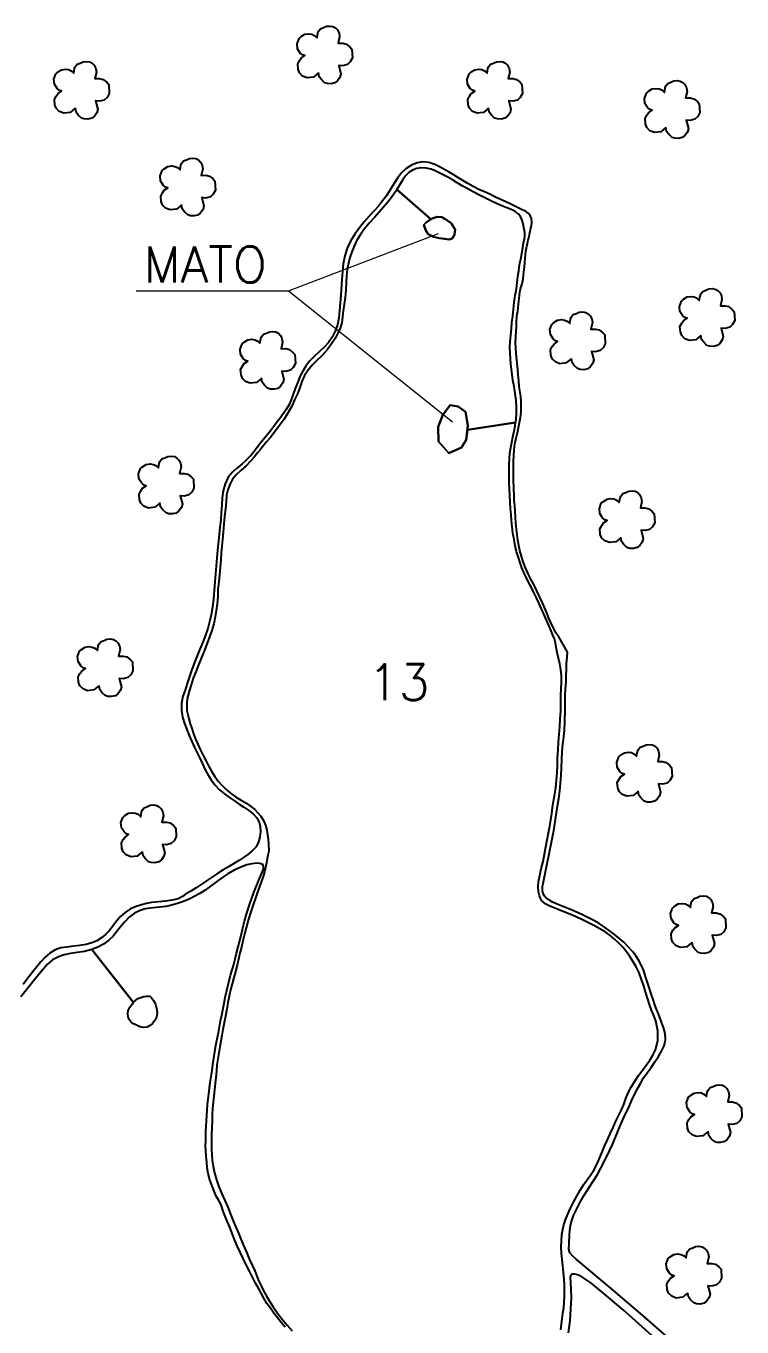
# Model space of a CAD drawing. Extents: x 728902 to 732052, y 7818439 to 7822894.
# Drawn here: x 729446 to 729834, y 7820340 to 7821047 of the extents above; entities that cross this region are included whole.
import ezdxf

# ---------------------------------------------------------------- set-up
doc = ezdxf.new("R2010")
doc.units = 0
doc.header["$MEASUREMENT"] = 0
doc.linetypes.add('CONTINUO', pattern=[0])
doc.layers.add('0114000205', color=1, linetype='Continuous', lineweight=25)
doc.layers.add('TEXTO_DIVERSOS', color=7, linetype='Continuous', lineweight=5)
for name, color, linetype in [('0114000205009', 5, 'Continuous'), ('0114000205013', 5, 'Continuous'), ('0114000205015', 5, 'Continuous'), ('MATO', 3, 'Continuous'), ('TEXTO_NUN_TAL', 7, 'Continuous')]:
    doc.layers.add(name, color=color, linetype=linetype)
doc.styles.add('Simplex', font='simplex.shx')

msp = doc.modelspace()

# ---------------------------------------------------------------- linework, layer by layer
at = {"layer": '0114000205'}
msp.add_lwpolyline([(729793.63, 7820334.6), (729780.66, 7820346.01), (729763.48, 7820360.73), (729744.43, 7820376.69), (729742.53, 7820378.29), (729740.93, 7820380.08), (729740.44, 7820382.05), (729740.63, 7820384.96), (729740.82, 7820390.09), (729741.22, 7820393.83), (729741.64, 7820396.55), (729743.02, 7820400.3), (729746.66, 7820407.56), (729748.83, 7820411.42), (729751.29, 7820415.3), (729753.66, 7820419.08), (729755.92, 7820422.66), (729757.9, 7820426.04), (729759.5, 7820429.12), (729762.55, 7820435.52), (729764.3, 7820439.35), (729767.44, 7820446.94), (729768.79, 7820450.39), (729770.38, 7820453.66), (729773.35, 7820459.97), (729774.73, 7820462.96), (729777.58, 7820469.01), (729779.28, 7820472.06), (729781.07, 7820475.07), (729783.05, 7820477.91), (729785.07, 7820480.74), (729787.11, 7820483.8), (729789.08, 7820486.82), (729790.83, 7820489.7), (729792.22, 7820492.59), (729792.93, 7820495.81), (729792.78, 7820499.28), (729791.92, 7820502.44), (729790.8, 7820505.32), (729789.65, 7820508.4), (729787.42, 7820514.23), (729786.38, 7820517.18), (729785.29, 7820520.3), (729784.21, 7820523.61), (729783.17, 7820526.89), (729782.17, 7820530.19), (729781.1, 7820533.31), (729779.86, 7820536.26), (729778.41, 7820538.96), (729776.86, 7820541.36), (729775.01, 7820543.85), (729772.74, 7820546.4), (729770.25, 7820548.8), (729765, 7820553.13), (729762.5, 7820555.1), (729759.76, 7820557.08), (729756.92, 7820558.92), (729754.03, 7820560.59), (729751.15, 7820562.1), (729748.28, 7820563.57), (729745.48, 7820564.87), (729742.66, 7820566.1), (729736.83, 7820568.34), (729734.03, 7820569.5), (729731.51, 7820570.67), (729729.59, 7820571.81), (729728.2, 7820572.89), (729727.03, 7820574.02), (729726.64, 7820574.85), (729726.73, 7820574.79), (729726.93, 7820574.54), (729727.14, 7820574.31), (729726.57, 7820575.05), (729726.07, 7820576.75), (729726.09, 7820579.13), (729726.64, 7820581.68), (729731.33, 7820605.01), (729732.26, 7820609.54), (729734.32, 7820622.74), (729735.09, 7820626.93), (729735.56, 7820631.01), (729735.98, 7820635.16), (729736.21, 7820639.37), (729736.65, 7820648.1), (729736.81, 7820652.4), (729737.19, 7820656.5), (729737.65, 7820660.39), (729738.05, 7820664.23), (729738.25, 7820668.12), (729738.35, 7820675.62), (729738.37, 7820679.21), (729738.45, 7820682.8), (729738.63, 7820686.47), (729738.9, 7820690.09), (729739.06, 7820693.61), (729739.19, 7820697.01), (729739.19, 7820700.33), (729739.45, 7820703.46), (729739.74, 7820706.38), (729735.06, 7820714.75), (729734.24, 7820715.65), (729733.41, 7820716.94), (729732.56, 7820718.51), (729731.57, 7820720.44), (729730.44, 7820722.85), (729729.43, 7820725.31), (729728.55, 7820727.8), (729727.45, 7820730.32), (729726.08, 7820733.16), (729723.02, 7820739.69), (729721.57, 7820742.74), (729719.93, 7820745.78), (729718.38, 7820748.98), (729716.94, 7820752.22), (729715.65, 7820755.47), (729714.68, 7820758.59), (729713.87, 7820761.57), (729713.24, 7820764.43), (729712.74, 7820767.27), (729712.29, 7820770.16), (729711.94, 7820773.24), (729711.66, 7820776.45), (729711.4, 7820779.73), (729711.19, 7820782.99), (729711.01, 7820786.14), (729710.8, 7820789.06), (729710.67, 7820791.86), (729710.61, 7820794.81), (729710.36, 7820800.8), (729710.3, 7820803.81), (729710.32, 7820806.9), (729710.39, 7820810.05), (729710.55, 7820813.19), (729710.8, 7820816.35), (729711.17, 7820819.52), (729711.78, 7820822.6), (729712.57, 7820825.63), (729713.71, 7820831.14), (729714.15, 7820833.89), (729714.47, 7820836.84), (729714.62, 7820839.89), (729714.55, 7820842.66), (729714.29, 7820845.23), (729713.47, 7820850.72), (729713.26, 7820853.87), (729712.98, 7820857.06), (729712.67, 7820859.95), (729711.87, 7820868.65), (729711.63, 7820871.66), (729711.51, 7820874.63), (729711.64, 7820877.67), (729711.94, 7820883.44), (729712.03, 7820885.99), (729712.23, 7820888.31), (729712.45, 7820890.16), (729712.65, 7820891.37), (729712.98, 7820893.8), (729713.15, 7820895.31), (729713.32, 7820897.04), (729713.4, 7820898.63), (729713.58, 7820900.29), (729713.81, 7820901.96), (729714.22, 7820903.71), (729714.73, 7820905.46), (729715.23, 7820907.32), (729715.6, 7820909.31), (729715.89, 7820911.36), (729716.38, 7820915.81), (729716.59, 7820918.12), (729716.71, 7820920.34), (729716.91, 7820922.37), (729717.15, 7820924.2), (729717.66, 7820926.94), (729717.92, 7820928.19), (729718.43, 7820930.33), (729718.51, 7820930.76), (729718.91, 7820932.46), (729719.66, 7820935.99), (729720.13, 7820937.96), (729720.37, 7820940.08), (729720.15, 7820942.03), (729719.49, 7820943.6), (729718.37, 7820944.91), (729716.87, 7820945.98), (729715.1, 7820946.8), (729713.21, 7820947.62), (729711.05, 7820948.67), (729708.58, 7820949.92), (729705.78, 7820951.28), (729703, 7820952.6), (729700.25, 7820953.87), (729697.44, 7820955.15), (729694.53, 7820956.43), (729691.53, 7820957.83), (729688.53, 7820959.37), (729685.64, 7820961.02), (729682.85, 7820962.66), (729680.1, 7820964.35), (729677.65, 7820965.91), (729675.47, 7820967.21), (729673.76, 7820968.17), (729672.16, 7820969.02), (729670.17, 7820970.07), (729667.58, 7820971.38), (729664.4, 7820972.46), (729661.14, 7820972.78), (729657.96, 7820972.28), (729654.9, 7820971.02), (729652.11, 7820969.22), (729649.59, 7820966.81), (729647.4, 7820963.91), (729645.3, 7820960.8), (729643.33, 7820957.54), (729641.35, 7820954.41), (729639.17, 7820951.52), (729636.98, 7820948.69), (729634.56, 7820945.95), (729631.92, 7820943.2), (729629.31, 7820940.19), (729626.73, 7820936.96), (729624.18, 7820933.5), (729621.91, 7820929.78), (729619.99, 7820925.86), (729618.69, 7820921.68), (729617.93, 7820917.46), (729617.4, 7820913.21), (729617.11, 7820908.9), (729616.65, 7820900.3), (729615.88, 7820892.01), (729615.47, 7820888.07), (729614.68, 7820884.32), (729613.42, 7820880.81), (729611.8, 7820877.6), (729609.82, 7820874.67), (729607.51, 7820872.02), (729604.96, 7820869.69), (729602.21, 7820867.24), (729599.53, 7820864.58), (729597.48, 7820861.79), (729595.93, 7820859.13), (729594.56, 7820856.47), (729593.14, 7820853.12), (729591.83, 7820849.73), (729590.66, 7820846.49), (729589.51, 7820843.46), (729588.25, 7820840.66), (729586.82, 7820838.2), (729585.28, 7820835.94), (729583.4, 7820833.39), (729581.48, 7820830.84), (729579.59, 7820828.29), (729577.74, 7820825.9), (729576.06, 7820823.75), (729574.31, 7820821.71), (729572.67, 7820819.68), (729570.97, 7820817.48), (729569.44, 7820815.4), (729567.81, 7820813.46), (729566.26, 7820811.72), (729564.59, 7820810.26), (729562.89, 7820808.69), (729561.46, 7820807.54), (729559.84, 7820806.2), (729557.66, 7820804.25), (729555.4, 7820801.42), (729553.66, 7820797.94), (729552.63, 7820794.13), (729552.11, 7820790.23), (729551.84, 7820786.31), (729551.65, 7820782.31), (729551.3, 7820778.31), (729550.81, 7820774.32), (729550.4, 7820770.26), (729549.58, 7820761.88), (729549.27, 7820757.6), (729548.87, 7820753.38), (729548.5, 7820749.03), (729548.14, 7820744.61), (729547.45, 7820735.45), (729546.91, 7820730.92), (729546.18, 7820726.75), (729545.29, 7820722.94), (729544.27, 7820719.26), (729542.99, 7820715.58), (729541.57, 7820711.8), (729540.03, 7820708.12), (729538.57, 7820704.44), (729537.02, 7820700.74), (729535.57, 7820696.94), (729534.28, 7820693.12), (729533.12, 7820689.4), (729531.95, 7820685.83), (729530.74, 7820682.43), (729529.97, 7820678.75), (729530, 7820674.9), (729530.57, 7820671.12), (729531.6, 7820667.66), (729532.86, 7820664.32), (729534.19, 7820661.05), (729535.63, 7820657.87), (729537.13, 7820654.69), (729538.51, 7820651.7), (729539.93, 7820648.78), (729541.34, 7820645.81), (729542.73, 7820642.89), (729544.3, 7820639.95), (729546.06, 7820637.09), (729548.17, 7820634.24), (729550.62, 7820631.65), (729553.37, 7820629.4), (729556.18, 7820627.48), (729558.89, 7820625.69), (729561.38, 7820623.87), (729563.84, 7820622.12), (729566.56, 7820620.37), (729569.02, 7820618.53), (729570.99, 7820616.44), (729572.13, 7820614.11), (729572.75, 7820611.64), (729572.97, 7820608.92), (729572.65, 7820606.06), (729571.83, 7820603.29), (729570.5, 7820600.72), (729568.45, 7820598.47), (729566.1, 7820596.46), (729563.79, 7820594.83), (729561.48, 7820593.36), (729558.76, 7820591.75), (729555.83, 7820589.97), (729552.7, 7820588.07), (729549.53, 7820586.11), (729546.39, 7820584.05), (729543.59, 7820582.1), (729540.72, 7820580.18), (729537.92, 7820578.39), (729535.1, 7820576.62), (729532.2, 7820574.91), (729530.65, 7820573.64), (729528.19, 7820572.31), (729525.79, 7820571.78), (729521.45, 7820571.05), (729513.78, 7820570.46), (729510.94, 7820569.91), (729508.28, 7820569.21), (729505.43, 7820568.26), (729502.34, 7820566.91), (729499.45, 7820565.03), (729496.91, 7820562.73), (729494.7, 7820560.19), (729492.69, 7820557.49), (729490.74, 7820555.05), (729488.71, 7820552.97), (729486.47, 7820551.17), (729483.99, 7820549.65), (729481.22, 7820548.48), (729478.19, 7820547.66), (729474.81, 7820547.11), (729471.41, 7820546.67), (729467.98, 7820546.17), (729464.53, 7820545.69), (729461.36, 7820544.62), (729458.48, 7820542.94), (729455.93, 7820540.67), (729453.68, 7820538.16), (729451.5, 7820535.45), (729449.02, 7820532.48), (729446.61, 7820529.24), (729444.03, 7820525.89)], dxfattribs=at)
at = {"layer": '0114000205009'}
msp.add_lwpolyline([(729586.29, 7820339.73), (729584.23, 7820342.18), (729580.24, 7820347.33), (729578.32, 7820349.95), (729576.46, 7820352.62), (729574.74, 7820355.38), (729573.25, 7820358.1), (729571.79, 7820360.8), (729570.22, 7820363.63), (729568.53, 7820366.78), (729566.87, 7820370.13), (729565.22, 7820373.58), (729563.44, 7820377.02), (729560.24, 7820383.9), (729558.82, 7820387.26), (729557.57, 7820390.62), (729556.2, 7820394.02), (729554.76, 7820397.32), (729553.54, 7820400.3), (729552.45, 7820403.27), (729551.48, 7820406.08), (729550.25, 7820408.52), (729548.92, 7820410.85), (729547.7, 7820413.6), (729545.44, 7820419.8), (729544.51, 7820423.15), (729544.05, 7820426.3), (729543.73, 7820429.34), (729543.47, 7820432.51), (729543.31, 7820435.64), (729543.12, 7820438.41), (729543.17, 7820440.8), (729543.2, 7820443.43), (729543.26, 7820446.08), (729543.49, 7820448.89), (729543.68, 7820451.8), (729544.21, 7820460.58), (729544.47, 7820463.5), (729544.79, 7820466.42), (729545.24, 7820469.48), (729545.67, 7820472.67), (729546.13, 7820475.89), (729546.62, 7820479.1), (729547.08, 7820482.45), (729547.51, 7820485.9), (729548.75, 7820492.75), (729549.35, 7820496.25), (729550.04, 7820499.65), (729550.65, 7820502.93), (729551.21, 7820506.15), (729551.86, 7820509.26), (729553.14, 7820515.7), (729553.8, 7820518.74), (729556.7, 7820530.93), (729557.54, 7820533.91), (729558.37, 7820536.73), (729559.95, 7820542.8), (729560.72, 7820546.25), (729561.72, 7820549.7), (729562.57, 7820553.18), (729563.38, 7820556.68), (729564.16, 7820560.21), (729565.15, 7820563.6), (729567.22, 7820569.62), (729569.4, 7820575.86), (729571.99, 7820582.46), (729573.07, 7820585.13), (729574.08, 7820587.2), (729574.48, 7820588.55), (729574.59, 7820589.71), (729574.43, 7820590.57), (729574.21, 7820591), (729572.62, 7820591.57), (729570.73, 7820591.78), (729568.24, 7820591.48), (729565.54, 7820590.78), (729562.24, 7820589.59), (729558.7, 7820587.89), (729555.25, 7820585.97), (729551.96, 7820583.77), (729545.78, 7820579.19), (729542.81, 7820577.05), (729539.93, 7820575.23), (729537.23, 7820573.81), (729534.53, 7820572.48), (729532.03, 7820571.38), (729530, 7820570.56), (729527.87, 7820569.88), (729525.39, 7820569.13), (729523.2, 7820568.63), (729521.51, 7820568.28), (729519.88, 7820568.09), (729518.16, 7820567.95), (729516.44, 7820567.76), (729514.59, 7820567.53), (729510.36, 7820566.91), (729507.52, 7820566.12), (729504.57, 7820564.64), (729501.66, 7820562.46), (729499.03, 7820559.79), (729496.91, 7820557.22), (729494.98, 7820554.56), (729492.82, 7820552.08), (729490.53, 7820549.87), (729487.7, 7820547.8), (729484.51, 7820546.06), (729481.24, 7820544.8), (729503.96, 7820516.15), (729503.99, 7820516.19), (729505.11, 7820517.23), (729506.37, 7820518.18), (729507.84, 7820518.78), (729509.54, 7820519.29), (729511.2, 7820519.54), (729512.43, 7820519.56), (729512.79, 7820519.49), (729513.95, 7820518.39), (729514.83, 7820517.09), (729515.87, 7820515.23), (729516.51, 7820512.91), (729516.83, 7820510.53), (729516.36, 7820508.1), (729515.54, 7820506.24), (729514.3, 7820504.6), (729512.97, 7820503.49), (729511.41, 7820502.71), (729509.38, 7820502.56), (729508.08, 7820502.75), (729506.64, 7820503.17), (729505.17, 7820503.89), (729503.97, 7820504.46), (729502.73, 7820505.37), (729501.66, 7820506.76), (729501.01, 7820508.36), (729500.79, 7820510.16), (729501.03, 7820511.59), (729501.35, 7820512.4), (729501.94, 7820513.63), (729502.96, 7820514.91), (729503.96, 7820516.15), (729481.24, 7820544.8), (729477.34, 7820543.82), (729473.41, 7820543.25), (729469.72, 7820542.77), (729466.3, 7820542.04), (729463.17, 7820540.94), (729460.02, 7820539.23), (729457.06, 7820536.7), (729454.25, 7820533.47), (729451.38, 7820529.94), (729445.69, 7820522.73), (729442.82, 7820519.24)], dxfattribs=at)
at = {"layer": '0114000205013'}
msp.add_lwpolyline([(729736.01, 7820338.3), (729736.45, 7820341.29), (729736.83, 7820344.34), (729737.25, 7820347.36), (729737.63, 7820350.23), (729737.92, 7820353.32), (729738.07, 7820356.43), (729738.07, 7820359.58), (729738.04, 7820362.7), (729737.9, 7820365.96), (729737.58, 7820369.31), (729737.15, 7820372.94), (729736.73, 7820376.53), (729736.45, 7820379.78), (729736.3, 7820383.18), (729736.43, 7820386.68), (729736.71, 7820389.95), (729737.17, 7820392.72), (729737.77, 7820395.2), (729738.68, 7820398.07), (729739.87, 7820401.15), (729741.27, 7820404.31), (729742.92, 7820407.58), (729744.7, 7820410.9), (729746.59, 7820414.06), (729748.43, 7820416.94), (729750.29, 7820419.61), (729752.23, 7820422.32), (729753.98, 7820424.98), (729755.44, 7820427.77), (729756.84, 7820430.95), (729758.29, 7820434.36), (729759.89, 7820437.98), (729761.47, 7820441.44), (729762.97, 7820444.7), (729764.5, 7820448.13), (729766.04, 7820451.56), (729767.58, 7820454.8), (729769.04, 7820457.78), (729770.27, 7820460.73), (729771.37, 7820463.89), (729772.66, 7820467), (729774.36, 7820470.14), (729776.29, 7820473.32), (729778.28, 7820476.37), (729780.36, 7820479.28), (729782.37, 7820482.11), (729784.37, 7820484.83), (729786.13, 7820487.55), (729787.45, 7820490.35), (729788.29, 7820493.14), (729788.73, 7820495.48), (729788.83, 7820498.04), (729788.74, 7820500.76), (729788.31, 7820503.42), (729787.61, 7820506.11), (729786.54, 7820508.93), (729785.39, 7820511.9), (729784.34, 7820515.06), (729783.23, 7820518.46), (729782.13, 7820521.91), (729781.1, 7820525.22), (729779.94, 7820528.62), (729778.6, 7820532.12), (729777.01, 7820535.37), (729775.42, 7820538.23), (729773.61, 7820541.05), (729771.74, 7820543.66), (729769.71, 7820546.15), (729767.45, 7820548.49), (729765.14, 7820550.72), (729762.65, 7820552.62), (729760.12, 7820554.46), (729757.35, 7820556.16), (729754.34, 7820557.75), (729751.14, 7820559.29), (729747.86, 7820560.91), (729744.46, 7820562.53), (729741.05, 7820563.99), (729737.68, 7820565.36), (729734.59, 7820566.59), (729731.92, 7820567.61), (729729.75, 7820568.51), (729727.9, 7820569.58), (729725.66, 7820571.42), (729724.5, 7820573.95), (729723.97, 7820576.21), (729723.78, 7820578.83), (729724.01, 7820581.86), (729724.64, 7820585.12), (729725.48, 7820588.68), (729726.4, 7820592.66), (729727.26, 7820596.61), (729727.91, 7820600.6), (729728.61, 7820604.51), (729729.37, 7820608.32), (729730.03, 7820611.96), (729730.63, 7820615.4), (729731.14, 7820618.69), (729731.61, 7820622.01), (729732.18, 7820625.54), (729732.76, 7820629.18), (729733.31, 7820632.95), (729733.75, 7820636.82), (729734.06, 7820640.84), (729734.24, 7820645.03), (729734.35, 7820649.2), (729734.56, 7820653.35), (729734.8, 7820657.48), (729735.12, 7820661.69), (729735.46, 7820665.95), (729735.81, 7820670.22), (729736.03, 7820674.47), (729736.09, 7820678.68), (729736.14, 7820682.76), (729736.3, 7820686.58), (729736.51, 7820690.17), (729736.47, 7820693.56), (729736.06, 7820696.78), (729735.48, 7820699.99), (729734.73, 7820703.18), (729734.05, 7820706.29), (729733.58, 7820709.04), (729733.13, 7820711.55), (729732.56, 7820713.69), (729731.83, 7820715.71), (729730.88, 7820718.01), (729729.7, 7820720.57), (729728.43, 7820723.48), (729727.03, 7820726.68), (729725.51, 7820729.9), (729724.11, 7820733.12), (729722.66, 7820736.25), (729721.23, 7820739.15), (729719.88, 7820741.83), (729718.58, 7820744.42), (729717.33, 7820747.07), (729716.07, 7820749.7), (729714.93, 7820752.27), (729713.96, 7820754.94), (729713.04, 7820757.79), (729712.05, 7820760.86), (729711.26, 7820764.18), (729710.7, 7820767.65), (729710.09, 7820771.12), (729709.6, 7820774.58), (729709.33, 7820777.98), (729709.04, 7820781.22), (729708.78, 7820784.54), (729708.64, 7820787.87), (729708.47, 7820791.35), (729708.19, 7820794.87), (729707.98, 7820798.27), (729707.96, 7820801.68), (729707.97, 7820805.04), (729708.08, 7820808.3), (729708.19, 7820811.44), (729708.4, 7820814.52), (729708.85, 7820817.52), (729709.39, 7820820.49), (729710.03, 7820823.46), (729710.69, 7820826.41), (729711.28, 7820829.45), (729711.53, 7820831.16), (729685.35, 7820827.23), (729684.7, 7820821.73), (729682.17, 7820817.58), (729675.25, 7820814.59), (729669.72, 7820820.81), (729669.49, 7820828.87), (729672.03, 7820835.32), (729675.95, 7820840.61), (729680.32, 7820839.92), (729684.24, 7820836.93), (729685.62, 7820829.56), (729685.35, 7820827.26), (729711.54, 7820831.19), (729711.75, 7820832.67), (729712.04, 7820835.98), (729712.06, 7820839.47), (729711.88, 7820843.19), (729711.34, 7820846.95), (729710.75, 7820850.65), (729710.07, 7820854.12), (729709.59, 7820857.25), (729709.25, 7820860.11), (729708.99, 7820862.89), (729708.75, 7820865.75), (729708.53, 7820868.8), (729708.42, 7820872.01), (729708.52, 7820875.26), (729708.85, 7820878.61), (729709.24, 7820882), (729709.55, 7820885.5), (729709.97, 7820889.02), (729710.41, 7820892.68), (729710.78, 7820896.46), (729711.34, 7820900.23), (729711.99, 7820903.83), (729712.39, 7820907.22), (729712.77, 7820910.46), (729713.18, 7820913.64), (729713.69, 7820916.78), (729714.28, 7820919.88), (729714.84, 7820922.96), (729715.38, 7820926.02), (729715.86, 7820928.7), (729716.26, 7820930.8), (729716.48, 7820932.67), (729716.46, 7820934.48), (729716.24, 7820936.28), (729715.86, 7820938.08), (729715.4, 7820939.88), (729714.86, 7820941.54), (729714.15, 7820943.05), (729712.89, 7820944.63), (729711.11, 7820945.99), (729709.03, 7820946.95), (729706.7, 7820947.86), (729704.02, 7820948.88), (729701.09, 7820950.14), (729697.98, 7820951.57), (729694.82, 7820953.18), (729691.62, 7820954.82), (729688.48, 7820956.53), (729685.5, 7820958.18), (729682.57, 7820959.78), (729679.82, 7820961.42), (729677.21, 7820962.99), (729674.63, 7820964.46), (729672.23, 7820965.71), (729669.98, 7820966.9), (729667.83, 7820967.94), (729665.59, 7820968.78), (729662.98, 7820969.33), (729660.37, 7820969.55), (729657.92, 7820969.24), (729655.78, 7820968.44), (729653.72, 7820967.12), (729651.78, 7820965.22), (729650.05, 7820962.8), (729648.37, 7820960.04), (729646.96, 7820957.74), (729665.48, 7820941.63), (729666.13, 7820942.06), (729668.84, 7820942.96), (729671.36, 7820942.78), (729673.07, 7820941.79), (729674.7, 7820940.8), (729676.59, 7820939.54), (729678.75, 7820936.03), (729678.3, 7820933.14), (729677.04, 7820931.07), (729675.51, 7820930.53), (729672.8, 7820930.89), (729669.92, 7820931.34), (729666.94, 7820931.97), (729663.97, 7820933.5), (729662.7, 7820935.48), (729661.71, 7820938.55), (729662.88, 7820939.9), (729665.48, 7820941.63), (729646.96, 7820957.74), (729646.55, 7820957.07), (729644.39, 7820953.95), (729642.18, 7820950.9), (729639.82, 7820948.13), (729637.38, 7820945.38), (729634.81, 7820942.48), (729632.03, 7820939.5), (729629.45, 7820936.47), (729627.19, 7820933.36), (729625.34, 7820930.2), (729623.79, 7820927.01), (729622.48, 7820923.9), (729621.45, 7820920.88), (729620.66, 7820917.81), (729620.08, 7820914.49), (729619.72, 7820910.84), (729619.56, 7820907.05), (729619.36, 7820903.08), (729618.95, 7820899.1), (729618.4, 7820895.38), (729617.92, 7820891.9), (729617.51, 7820888.51), (729617.08, 7820885.34), (729616.27, 7820882.38), (729615.01, 7820879.68), (729613.51, 7820876.88), (729611.58, 7820873.88), (729609.07, 7820870.65), (729606.45, 7820867.59), (729603.54, 7820864.87), (729601.01, 7820862.24), (729598.79, 7820859.53), (729596.91, 7820856.66), (729595.46, 7820853.51), (729594.24, 7820850.14), (729592.95, 7820846.78), (729591.46, 7820843.53), (729589.9, 7820840.12), (729588.02, 7820836.58), (729585.71, 7820832.92), (729583.12, 7820829.32), (729580.53, 7820825.89), (729578.14, 7820822.86), (729576.06, 7820820.54), (729574.95, 7820819.06), (729573.84, 7820817.71), (729572.74, 7820816.3), (729571.16, 7820814.44), (729569.59, 7820812.51), (729567.56, 7820810.11), (729565.17, 7820807.6), (729562.52, 7820805.28), (729559.95, 7820802.85), (729557.74, 7820800.33), (729556.2, 7820797.51), (729555.21, 7820794.66), (729554.55, 7820791.63), (729554.3, 7820788.19), (729553.96, 7820784.28), (729553.43, 7820780.16), (729552.94, 7820775.88), (729552.57, 7820771.62), (729552.21, 7820767.64), (729551.93, 7820763.94), (729551.6, 7820760.27), (729551.36, 7820756.54), (729551.05, 7820752.63), (729550.61, 7820748.6), (729550.24, 7820744.6), (729549.84, 7820740.66), (729549.67, 7820736.61), (729549.36, 7820732.75), (729548.89, 7820729.1), (729548.32, 7820725.52), (729547.5, 7820721.86), (729546.5, 7820718.21), (729545.31, 7820714.72), (729543.88, 7820711.21), (729542.44, 7820707.49), (729540.93, 7820703.57), (729539.33, 7820699.55), (729537.81, 7820695.74), (729536.39, 7820692.21), (729535.27, 7820688.7), (729534.15, 7820685.14), (729533.3, 7820681.83), (729532.89, 7820679.16), (729532.83, 7820676.92), (729533, 7820674.77), (729533.45, 7820672.55), (729534.02, 7820670.14), (729534.73, 7820667.56), (729535.59, 7820664.87), (729536.57, 7820662.06), (729537.7, 7820659.16), (729538.89, 7820656.36), (729540.2, 7820653.48), (729541.67, 7820650.54), (729543.22, 7820647.63), (729544.76, 7820644.69), (729546.39, 7820641.72), (729548.13, 7820638.85), (729549.94, 7820636.41), (729551.86, 7820634.19), (729554.09, 7820631.96), (729556.59, 7820629.84), (729559.33, 7820627.82), (729562.15, 7820626.14), (729564.96, 7820624.47), (729567.54, 7820622.74), (729569.88, 7820620.98), (729571.57, 7820619.2), (729573.06, 7820617.28), (729574.52, 7820615), (729575.65, 7820612.44), (729576.29, 7820609.76), (729576.7, 7820607.18), (729577.03, 7820604.67), (729577.26, 7820602.35), (729577.48, 7820598.34), (729577, 7820596.11), (729576.56, 7820594.21), (729576.17, 7820591.88), (729575.67, 7820589.46), (729575.09, 7820587.1), (729574.4, 7820584.59), (729573.56, 7820581.98), (729572.47, 7820579.08), (729571.38, 7820576.03), (729570.22, 7820572.83), (729569.05, 7820569.64), (729567.97, 7820566.37), (729566.89, 7820563.17), (729565.97, 7820560.01), (729565.15, 7820556.55), (729564.27, 7820553.19), (729563.41, 7820549.66), (729562.62, 7820546.21), (729561.79, 7820542.81), (729561.04, 7820539.67), (729560.31, 7820536.43), (729559.43, 7820533), (729558.47, 7820529.6), (729557.59, 7820526.3), (729556.65, 7820522.95), (729555.88, 7820519.5), (729555.19, 7820516.01), (729554.63, 7820512.37), (729553.94, 7820508.7), (729553.15, 7820505.02), (729552.48, 7820501.47), (729551.84, 7820498.13), (729551.32, 7820495.06), (729550.88, 7820491.97), (729550.24, 7820488.78), (729549.74, 7820485.49), (729549.27, 7820482.12), (729548.97, 7820478.68), (729548.64, 7820475.25), (729548.31, 7820472.08), (729547.97, 7820468.69), (729547.56, 7820465.2), (729547.2, 7820461.9), (729546.9, 7820458.56), (729546.68, 7820455.18), (729546.61, 7820451.59), (729546.42, 7820447.99), (729546.29, 7820444.16), (729546.23, 7820440.27), (729546.39, 7820436.45), (729546.43, 7820433.39), (729546.63, 7820430.47), (729547.14, 7820427.17), (729547.89, 7820423.55), (729548.97, 7820419.72), (729550.33, 7820415.87), (729551.9, 7820412.13), (729553.63, 7820408.55), (729555.12, 7820404.86), (729556.6, 7820401.17), (729558.1, 7820397.5), (729559.59, 7820394.03), (729560.93, 7820390.71), (729562.31, 7820387.46), (729563.75, 7820384), (729565.39, 7820380.39), (729566.82, 7820376.74), (729568.37, 7820373.33), (729569.85, 7820370.21), (729570.97, 7820367.36), (729572.09, 7820364.61), (729573.35, 7820362.08), (729574.5, 7820359.42), (729575.99, 7820356.81), (729577.83, 7820353.82), (729579.83, 7820350.68), (729582.18, 7820347.35), (729584.79, 7820344), (729587.39, 7820340.71), (729590.12, 7820337.71)], dxfattribs=at)
at = {"layer": '0114000205015'}
msp.add_lwpolyline([(729789.25, 7820331.69), (729780.31, 7820339.92), (729769.88, 7820349.13), (729758.27, 7820358.95), (729752.4, 7820363.8), (729746.9, 7820367.41), (729745.23, 7820368.16), (729743.64, 7820368.43), (729742.28, 7820368.51), (729741.94, 7820368.35), (729741.52, 7820367.98), (729741.07, 7820366.84), (729741.6, 7820360.25), (729741.63, 7820355.71), (729741.41, 7820349.68), (729741.02, 7820343.26), (729740.11, 7820336.52)], dxfattribs=at)
at = {"layer": 'MATO', "linetype": 'Continuous'}
for points in [[(729671.36, 7820942.78), (729668.84, 7820942.96), (729666.13, 7820942.06), (729662.88, 7820939.9), (729661.71, 7820938.55), (729662.7, 7820935.48), (729663.97, 7820933.5), (729666.94, 7820931.97), (729669.92, 7820931.34), (729672.8, 7820930.89), (729675.51, 7820930.53), (729677.04, 7820931.07), (729678.3, 7820933.14), (729678.75, 7820936.03), (729676.59, 7820939.54), (729674.7, 7820940.8), (729673.07, 7820941.79)], [(729675.95, 7820840.61), (729672.03, 7820835.32), (729669.49, 7820828.87), (729669.72, 7820820.81), (729675.25, 7820814.59), (729682.17, 7820817.58), (729684.7, 7820821.73), (729685.62, 7820829.56), (729684.24, 7820836.93), (729680.32, 7820839.92)], [(729513.95, 7820518.39), (729514.83, 7820517.09), (729515.87, 7820515.23), (729516.51, 7820512.91), (729516.83, 7820510.53), (729516.36, 7820508.1), (729515.54, 7820506.24), (729514.3, 7820504.6), (729512.97, 7820503.49), (729511.41, 7820502.71), (729509.38, 7820502.56), (729508.08, 7820502.75), (729506.64, 7820503.17), (729505.17, 7820503.89), (729503.97, 7820504.46), (729502.73, 7820505.37), (729501.66, 7820506.76), (729501.01, 7820508.36), (729500.79, 7820510.16), (729501.03, 7820511.59), (729501.35, 7820512.4), (729501.94, 7820513.63), (729502.96, 7820514.91), (729503.99, 7820516.19), (729505.11, 7820517.23), (729506.37, 7820518.18), (729507.84, 7820518.78), (729509.54, 7820519.29), (729511.2, 7820519.54), (729512.43, 7820519.56), (729512.79, 7820519.49)]]:
    msp.add_lwpolyline(points, close=True, dxfattribs=at)
at = {"layer": 'MATO', "linetype": 'CONTINUO'}
for points in [[(729604.4, 7821021.11, 0), (729601.69, 7821018.84, 0), (729598.24, 7821018.44, 0), (729595.79, 7821019.39, 0), (729594.05, 7821021.1, 0), (729593.33, 7821023.07, 0), (729593.13, 7821025.96, 0), (729594.07, 7821027.79, 0), (729595.06, 7821029.14, 0), (729597.05, 7821030.49, 0), (729595.78, 7821030.89, 0), (729594.54, 7821031.92, 0), (729593.07, 7821034.22, 0), (729592.81, 7821036.97, 0), (729593.87, 7821039.83, 0), (729594.98, 7821040.86, 0), (729597, 7821042.09, 0), (729599.13, 7821042.38, 0), (729600.82, 7821042.14, 0), (729602.17, 7821041.51, 0), (729603.64, 7821040.2, 0), (729604.08, 7821042.71, 0), (729604.46, 7821043.71, 0), (729605.55, 7821045.11, 0), (729607.19, 7821045.71, 0), (729608.79, 7821046.42, 0), (729610.59, 7821046.58, 0), (729612.29, 7821046.34, 0), (729613.67, 7821045.61, 0), (729614.69, 7821044.5, 0), (729615.59, 7821042.73, 0), (729615.94, 7821040.75, 0), (729615.13, 7821037.24, 0), (729617.59, 7821037.28, 0), (729619.63, 7821036.79, 0), (729621.55, 7821035.27, 0), (729622.61, 7821034.05, 0), (729622.9, 7821029.21, 0), (729621.71, 7821027.04, 0), (729620.14, 7821025.6, 0), (729617.66, 7821024.94, 0), (729615.48, 7821025.13, 0), (729616.64, 7821020.61, 0), (729616.11, 7821018.68, 0), (729614.8, 7821016.85, 0), (729613.36, 7821015.7, 0), (729611.32, 7821015.2, 0), (729609.29, 7821015.32, 0), (729607.77, 7821015.75, 0), (729606.03, 7821017.46, 0), (729604.85, 7821019.01, 0), (729604.48, 7821021.35, 0)], [(729472.26, 7821001.88, 0), (729469.55, 7820999.61, 0), (729466.11, 7820999.21, 0), (729463.65, 7821000.16, 0), (729461.91, 7821001.87, 0), (729461.19, 7821003.83, 0), (729461, 7821006.73, 0), (729461.94, 7821008.56, 0), (729462.93, 7821009.91, 0), (729464.91, 7821011.26, 0), (729463.65, 7821011.66, 0), (729462.4, 7821012.69, 0), (729460.94, 7821014.99, 0), (729460.67, 7821017.74, 0), (729461.73, 7821020.6, 0), (729462.84, 7821021.63, 0), (729464.86, 7821022.86, 0), (729466.99, 7821023.15, 0), (729468.69, 7821022.9, 0), (729470.03, 7821022.28, 0), (729471.5, 7821020.97, 0), (729471.94, 7821023.48, 0), (729472.32, 7821024.48, 0), (729473.42, 7821025.87, 0), (729475.06, 7821026.47, 0), (729476.65, 7821027.18, 0), (729478.45, 7821027.35, 0), (729480.15, 7821027.11, 0), (729481.53, 7821026.38, 0), (729482.56, 7821025.27, 0), (729483.45, 7821023.5, 0), (729483.81, 7821021.52, 0), (729482.99, 7821018.01, 0), (729485.45, 7821018.05, 0), (729487.49, 7821017.56, 0), (729489.41, 7821016.04, 0), (729490.47, 7821014.82, 0), (729490.76, 7821009.98, 0), (729489.58, 7821007.81, 0), (729488, 7821006.37, 0), (729485.52, 7821005.71, 0), (729483.34, 7821005.9, 0), (729484.5, 7821001.38, 0), (729483.97, 7820999.45, 0), (729482.67, 7820997.61, 0), (729481.23, 7820996.47, 0), (729479.18, 7820995.97, 0), (729477.16, 7820996.09, 0), (729475.64, 7820996.52, 0), (729473.9, 7820998.23, 0), (729472.71, 7820999.77, 0), (729472.35, 7821002.11, 0)], [(729696.77, 7821001.88, 0), (729694.06, 7820999.61, 0), (729690.61, 7820999.21, 0), (729688.16, 7821000.16, 0), (729686.41, 7821001.87, 0), (729685.69, 7821003.83, 0), (729685.5, 7821006.73, 0), (729686.44, 7821008.56, 0), (729687.43, 7821009.91, 0), (729689.41, 7821011.26, 0), (729688.15, 7821011.66, 0), (729686.91, 7821012.69, 0), (729685.44, 7821014.99, 0), (729685.18, 7821017.74, 0), (729686.23, 7821020.6, 0), (729687.34, 7821021.63, 0), (729689.37, 7821022.86, 0), (729691.49, 7821023.15, 0), (729693.19, 7821022.9, 0), (729694.53, 7821022.28, 0), (729696.01, 7821020.97, 0), (729696.45, 7821023.48, 0), (729696.82, 7821024.48, 0), (729697.92, 7821025.87, 0), (729699.56, 7821026.47, 0), (729701.16, 7821027.18, 0), (729702.95, 7821027.35, 0), (729704.65, 7821027.11, 0), (729706.03, 7821026.38, 0), (729707.06, 7821025.27, 0), (729707.96, 7821023.5, 0), (729708.31, 7821021.52, 0), (729707.49, 7821018.01, 0), (729709.96, 7821018.05, 0), (729711.99, 7821017.56, 0), (729713.91, 7821016.04, 0), (729714.98, 7821014.82, 0), (729715.27, 7821009.98, 0), (729714.08, 7821007.81, 0), (729712.5, 7821006.37, 0), (729710.02, 7821005.71, 0), (729707.85, 7821005.9, 0), (729709.01, 7821001.38, 0), (729708.48, 7820999.45, 0), (729707.17, 7820997.61, 0), (729705.73, 7820996.47, 0), (729703.69, 7820995.97, 0), (729701.66, 7820996.09, 0), (729700.14, 7820996.52, 0), (729698.4, 7820998.23, 0), (729697.21, 7820999.77, 0), (729696.85, 7821002.11, 0)], [(729793.11, 7820991.43, 0), (729790.4, 7820989.15, 0), (729786.95, 7820988.76, 0), (729784.5, 7820989.71, 0), (729782.76, 7820991.42, 0), (729782.04, 7820993.38, 0), (729781.84, 7820996.28, 0), (729782.78, 7820998.11, 0), (729783.77, 7820999.46, 0), (729785.76, 7821000.8, 0), (729784.49, 7821001.21, 0), (729783.25, 7821002.23, 0), (729781.78, 7821004.54, 0), (729781.52, 7821007.29, 0), (729782.58, 7821010.15, 0), (729783.69, 7821011.17, 0), (729785.71, 7821012.41, 0), (729787.84, 7821012.69, 0), (729789.53, 7821012.45, 0), (729790.88, 7821011.83, 0), (729792.35, 7821010.52, 0), (729792.79, 7821013.03, 0), (729793.17, 7821014.03, 0), (729794.26, 7821015.42, 0), (729795.9, 7821016.02, 0), (729797.5, 7821016.73, 0), (729799.3, 7821016.9, 0), (729801, 7821016.65, 0), (729802.38, 7821015.92, 0), (729803.4, 7821014.82, 0), (729804.3, 7821013.04, 0), (729804.65, 7821011.07, 0), (729803.84, 7821007.56, 0), (729806.3, 7821007.59, 0), (729808.34, 7821007.1, 0), (729810.26, 7821005.58, 0), (729811.32, 7821004.37, 0), (729811.61, 7820999.53, 0), (729810.42, 7820997.36, 0), (729808.85, 7820995.92, 0), (729806.36, 7820995.25, 0), (729804.19, 7820995.45, 0), (729805.35, 7820990.93, 0), (729804.82, 7820989, 0), (729803.51, 7820987.16, 0), (729802.07, 7820986.02, 0), (729800.03, 7820985.51, 0), (729798, 7820985.64, 0), (729796.48, 7820986.07, 0), (729794.74, 7820987.78, 0), (729793.56, 7820989.32, 0), (729793.19, 7820991.66, 0)], [(729529.99, 7820949.32, 0), (729527.28, 7820947.04, 0), (729523.84, 7820946.64, 0), (729521.38, 7820947.6, 0), (729519.64, 7820949.31, 0), (729518.92, 7820951.27, 0), (729518.73, 7820954.16, 0), (729519.66, 7820955.99, 0), (729520.66, 7820957.34, 0), (729522.64, 7820958.69, 0), (729521.38, 7820959.09, 0), (729520.13, 7820960.12, 0), (729518.67, 7820962.43, 0), (729518.4, 7820965.17, 0), (729519.46, 7820968.03, 0), (729520.57, 7820969.06, 0), (729522.59, 7820970.3, 0), (729524.72, 7820970.58, 0), (729526.42, 7820970.34, 0), (729527.76, 7820969.72, 0), (729529.23, 7820968.4, 0), (729529.67, 7820970.91, 0), (729530.05, 7820971.92, 0), (729531.15, 7820973.31, 0), (729532.79, 7820973.91, 0), (729534.38, 7820974.62, 0), (729536.18, 7820974.78, 0), (729537.88, 7820974.54, 0), (729539.26, 7820973.81, 0), (729540.29, 7820972.7, 0), (729541.18, 7820970.93, 0), (729541.54, 7820968.96, 0), (729540.72, 7820965.44, 0), (729543.18, 7820965.48, 0), (729545.22, 7820964.99, 0), (729547.14, 7820963.47, 0), (729548.2, 7820962.25, 0), (729548.49, 7820957.41, 0), (729547.31, 7820955.25, 0), (729545.73, 7820953.8, 0), (729543.25, 7820953.14, 0), (729541.07, 7820953.33, 0), (729542.23, 7820948.81, 0), (729541.7, 7820946.89, 0), (729540.4, 7820945.05, 0), (729538.96, 7820943.9, 0), (729536.91, 7820943.4, 0), (729534.89, 7820943.52, 0), (729533.37, 7820943.95, 0), (729531.62, 7820945.66, 0), (729530.44, 7820947.21, 0), (729530.08, 7820949.55, 0)], [(729812.09, 7820878.44, 0), (729809.37, 7820876.16, 0), (729805.93, 7820875.76, 0), (729803.47, 7820876.72, 0), (729801.73, 7820878.43, 0), (729801.01, 7820880.39, 0), (729800.82, 7820883.28, 0), (729801.76, 7820885.11, 0), (729802.75, 7820886.47, 0), (729804.73, 7820887.81, 0), (729803.47, 7820888.21, 0), (729802.22, 7820889.24, 0), (729800.76, 7820891.55, 0), (729800.5, 7820894.29, 0), (729801.55, 7820897.15, 0), (729802.66, 7820898.18, 0), (729804.69, 7820899.42, 0), (729806.81, 7820899.7, 0), (729808.51, 7820899.46, 0), (729809.85, 7820898.84, 0), (729811.32, 7820897.52, 0), (729811.77, 7820900.03, 0), (729812.14, 7820901.04, 0), (729813.24, 7820902.43, 0), (729814.88, 7820903.03, 0), (729816.47, 7820903.74, 0), (729818.27, 7820903.9, 0), (729819.97, 7820903.66, 0), (729821.35, 7820902.93, 0), (729822.38, 7820901.82, 0), (729823.28, 7820900.05, 0), (729823.63, 7820898.08, 0), (729822.81, 7820894.56, 0), (729825.27, 7820894.6, 0), (729827.31, 7820894.11, 0), (729829.23, 7820892.59, 0), (729830.3, 7820891.37, 0), (729830.58, 7820886.53, 0), (729829.4, 7820884.37, 0), (729827.82, 7820882.92, 0), (729825.34, 7820882.26, 0), (729823.16, 7820882.45, 0), (729824.33, 7820877.93, 0), (729823.79, 7820876.01, 0), (729822.49, 7820874.17, 0), (729821.05, 7820873.02, 0), (729819.01, 7820872.52, 0), (729816.98, 7820872.64, 0), (729815.46, 7820873.07, 0), (729813.72, 7820874.79, 0), (729812.53, 7820876.33, 0), (729812.17, 7820878.67, 0)], [(729741.72, 7820865.79, 0), (729739.01, 7820863.52, 0), (729735.56, 7820863.12, 0), (729733.11, 7820864.07, 0), (729731.36, 7820865.78, 0), (729730.65, 7820867.75, 0), (729730.45, 7820870.64, 0), (729731.39, 7820872.47, 0), (729732.38, 7820873.82, 0), (729734.36, 7820875.17, 0), (729733.1, 7820875.57, 0), (729731.86, 7820876.6, 0), (729730.39, 7820878.9, 0), (729730.13, 7820881.65, 0), (729731.19, 7820884.51, 0), (729732.3, 7820885.54, 0), (729734.32, 7820886.77, 0), (729736.44, 7820887.06, 0), (729738.14, 7820886.82, 0), (729739.48, 7820886.19, 0), (729740.96, 7820884.88, 0), (729741.4, 7820887.39, 0), (729741.77, 7820888.39, 0), (729742.87, 7820889.79, 0), (729744.51, 7820890.39, 0), (729746.11, 7820891.1, 0), (729747.9, 7820891.26, 0), (729749.6, 7820891.02, 0), (729750.99, 7820890.29, 0), (729752.01, 7820889.18, 0), (729752.91, 7820887.41, 0), (729753.26, 7820885.44, 0), (729752.44, 7820881.92, 0), (729754.91, 7820881.96, 0), (729756.94, 7820881.47, 0), (729758.86, 7820879.95, 0), (729759.93, 7820878.73, 0), (729760.22, 7820873.89, 0), (729759.03, 7820871.72, 0), (729757.45, 7820870.28, 0), (729754.97, 7820869.62, 0), (729752.8, 7820869.81, 0), (729753.96, 7820865.29, 0), (729753.43, 7820863.36, 0), (729752.12, 7820861.53, 0), (729750.68, 7820860.38, 0), (729748.64, 7820859.88, 0), (729746.61, 7820860, 0), (729745.09, 7820860.43, 0), (729743.35, 7820862.14, 0), (729742.16, 7820863.69, 0), (729741.8, 7820866.03, 0)], [(729573.42, 7820855.14, 0), (729570.71, 7820852.86, 0), (729567.26, 7820852.46, 0), (729564.81, 7820853.42, 0), (729563.07, 7820855.13, 0), (729562.35, 7820857.09, 0), (729562.15, 7820859.99, 0), (729563.09, 7820861.81, 0), (729564.08, 7820863.17, 0), (729566.06, 7820864.51, 0), (729564.8, 7820864.91, 0), (729563.56, 7820865.94, 0), (729562.09, 7820868.25, 0), (729561.83, 7820871, 0), (729562.89, 7820873.86, 0), (729564, 7820874.88, 0), (729566.02, 7820876.12, 0), (729568.14, 7820876.4, 0), (729569.84, 7820876.16, 0), (729571.19, 7820875.54, 0), (729572.66, 7820874.22, 0), (729573.1, 7820876.73, 0), (729573.47, 7820877.74, 0), (729574.57, 7820879.13, 0), (729576.21, 7820879.73, 0), (729577.81, 7820880.44, 0), (729579.61, 7820880.6, 0), (729581.3, 7820880.36, 0), (729582.69, 7820879.63, 0), (729583.71, 7820878.52, 0), (729584.61, 7820876.75, 0), (729584.96, 7820874.78, 0), (729584.14, 7820871.26, 0), (729586.61, 7820871.3, 0), (729588.64, 7820870.81, 0), (729590.56, 7820869.29, 0), (729591.63, 7820868.07, 0), (729591.92, 7820863.23, 0), (729590.73, 7820861.07, 0), (729589.16, 7820859.62, 0), (729586.67, 7820858.96, 0), (729584.5, 7820859.15, 0), (729585.66, 7820854.63, 0), (729585.13, 7820852.71, 0), (729583.82, 7820850.87, 0), (729582.38, 7820849.72, 0), (729580.34, 7820849.22, 0), (729578.31, 7820849.34, 0), (729576.79, 7820849.78, 0), (729575.05, 7820851.49, 0), (729573.87, 7820853.03, 0), (729573.5, 7820855.37, 0)], [(729518.25, 7820787.39, 0), (729515.53, 7820785.12, 0), (729512.09, 7820784.72, 0), (729509.63, 7820785.68, 0), (729507.89, 7820787.39, 0), (729507.17, 7820789.35, 0), (729506.98, 7820792.24, 0), (729507.92, 7820794.07, 0), (729508.91, 7820795.42, 0), (729510.89, 7820796.77, 0), (729509.63, 7820797.17, 0), (729508.39, 7820798.2, 0), (729506.92, 7820800.51, 0), (729506.66, 7820803.25, 0), (729507.71, 7820806.11, 0), (729508.82, 7820807.14, 0), (729510.85, 7820808.37, 0), (729512.97, 7820808.66, 0), (729514.67, 7820808.42, 0), (729516.01, 7820807.8, 0), (729517.49, 7820806.48, 0), (729517.93, 7820808.99, 0), (729518.3, 7820809.99, 0), (729519.4, 7820811.39, 0), (729521.04, 7820811.99, 0), (729522.64, 7820812.7, 0), (729524.43, 7820812.86, 0), (729526.13, 7820812.62, 0), (729527.51, 7820811.89, 0), (729528.54, 7820810.78, 0), (729529.44, 7820809.01, 0), (729529.79, 7820807.04, 0), (729528.97, 7820803.52, 0), (729531.43, 7820803.56, 0), (729533.47, 7820803.07, 0), (729535.39, 7820801.55, 0), (729536.46, 7820800.33, 0), (729536.75, 7820795.49, 0), (729535.56, 7820793.33, 0), (729533.98, 7820791.88, 0), (729531.5, 7820791.22, 0), (729529.33, 7820791.41, 0), (729530.49, 7820786.89, 0), (729529.96, 7820784.97, 0), (729528.65, 7820783.13, 0), (729527.21, 7820781.98, 0), (729525.17, 7820781.48, 0), (729523.14, 7820781.6, 0), (729521.62, 7820782.03, 0), (729519.88, 7820783.74, 0), (729518.69, 7820785.29, 0), (729518.33, 7820787.63, 0)], [(729768.6, 7820768.6, 0), (729765.89, 7820766.33, 0), (729762.44, 7820765.93, 0), (729759.99, 7820766.88, 0), (729758.25, 7820768.59, 0), (729757.53, 7820770.56, 0), (729757.33, 7820773.45, 0), (729758.27, 7820775.28, 0), (729759.26, 7820776.63, 0), (729761.25, 7820777.98, 0), (729759.98, 7820778.38, 0), (729758.74, 7820779.41, 0), (729757.27, 7820781.71, 0), (729757.01, 7820784.46, 0), (729758.07, 7820787.32, 0), (729759.18, 7820788.35, 0), (729761.2, 7820789.58, 0), (729763.33, 7820789.87, 0), (729765.02, 7820789.63, 0), (729766.37, 7820789, 0), (729767.84, 7820787.69, 0), (729768.28, 7820790.2, 0), (729768.66, 7820791.2, 0), (729769.75, 7820792.6, 0), (729771.39, 7820793.2, 0), (729772.99, 7820793.91, 0), (729774.79, 7820794.07, 0), (729776.49, 7820793.83, 0), (729777.87, 7820793.1, 0), (729778.89, 7820791.99, 0), (729779.79, 7820790.22, 0), (729780.14, 7820788.25, 0), (729779.33, 7820784.73, 0), (729781.79, 7820784.77, 0), (729783.83, 7820784.28, 0), (729785.75, 7820782.76, 0), (729786.81, 7820781.54, 0), (729787.1, 7820776.7, 0), (729785.91, 7820774.53, 0), (729784.34, 7820773.09, 0), (729781.86, 7820772.43, 0), (729779.68, 7820772.62, 0), (729780.84, 7820768.1, 0), (729780.31, 7820766.17, 0), (729779, 7820764.34, 0), (729777.56, 7820763.19, 0), (729775.52, 7820762.69, 0), (729773.49, 7820762.81, 0), (729771.97, 7820763.24, 0), (729770.23, 7820764.95, 0), (729769.05, 7820766.5, 0), (729768.68, 7820768.84, 0)], [(729485.14, 7820688.14, 0), (729482.43, 7820685.87, 0), (729478.99, 7820685.47, 0), (729476.53, 7820686.42, 0), (729474.79, 7820688.13, 0), (729474.07, 7820690.1, 0), (729473.87, 7820692.99, 0), (729474.81, 7820694.82, 0), (729475.8, 7820696.17, 0), (729477.79, 7820697.52, 0), (729476.53, 7820697.92, 0), (729475.28, 7820698.95, 0), (729473.82, 7820701.25, 0), (729473.55, 7820704, 0), (729474.61, 7820706.86, 0), (729475.72, 7820707.89, 0), (729477.74, 7820709.12, 0), (729479.87, 7820709.41, 0), (729481.57, 7820709.17, 0), (729482.91, 7820708.54, 0), (729484.38, 7820707.23, 0), (729484.82, 7820709.74, 0), (729485.2, 7820710.74, 0), (729486.3, 7820712.14, 0), (729487.93, 7820712.74, 0), (729489.53, 7820713.45, 0), (729491.33, 7820713.61, 0), (729493.03, 7820713.37, 0), (729494.41, 7820712.64, 0), (729495.44, 7820711.53, 0), (729496.33, 7820709.76, 0), (729496.68, 7820707.78, 0), (729495.87, 7820704.27, 0), (729498.33, 7820704.31, 0), (729500.37, 7820703.82, 0), (729502.29, 7820702.3, 0), (729503.35, 7820701.08, 0), (729503.64, 7820696.24, 0), (729502.45, 7820694.07, 0), (729500.88, 7820692.63, 0), (729498.4, 7820691.97, 0), (729496.22, 7820692.16, 0), (729497.38, 7820687.64, 0), (729496.85, 7820685.71, 0), (729495.54, 7820683.88, 0), (729494.11, 7820682.73, 0), (729492.06, 7820682.23, 0), (729490.04, 7820682.35, 0), (729488.52, 7820682.78, 0), (729486.77, 7820684.49, 0), (729485.59, 7820686.04, 0), (729485.23, 7820688.38, 0)], [(729778.04, 7820630.79, 0), (729775.33, 7820628.52, 0), (729771.88, 7820628.12, 0), (729769.43, 7820629.07, 0), (729767.69, 7820630.78, 0), (729766.97, 7820632.75, 0), (729766.77, 7820635.64, 0), (729767.71, 7820637.47, 0), (729768.7, 7820638.82, 0), (729770.69, 7820640.17, 0), (729769.42, 7820640.57, 0), (729768.18, 7820641.6, 0), (729766.72, 7820643.91, 0), (729766.45, 7820646.65, 0), (729767.51, 7820649.51, 0), (729768.62, 7820650.54, 0), (729770.64, 7820651.77, 0), (729772.77, 7820652.06, 0), (729774.46, 7820651.82, 0), (729775.81, 7820651.19, 0), (729777.28, 7820649.88, 0), (729777.72, 7820652.39, 0), (729778.1, 7820653.39, 0), (729779.2, 7820654.79, 0), (729780.83, 7820655.39, 0), (729782.43, 7820656.1, 0), (729784.23, 7820656.26, 0), (729785.93, 7820656.02, 0), (729787.31, 7820655.29, 0), (729788.33, 7820654.18, 0), (729789.23, 7820652.41, 0), (729789.58, 7820650.44, 0), (729788.77, 7820646.92, 0), (729791.23, 7820646.96, 0), (729793.27, 7820646.47, 0), (729795.19, 7820644.95, 0), (729796.25, 7820643.73, 0), (729796.54, 7820638.89, 0), (729795.35, 7820636.72, 0), (729793.78, 7820635.28, 0), (729791.3, 7820634.62, 0), (729789.12, 7820634.81, 0), (729790.28, 7820630.29, 0), (729789.75, 7820628.37, 0), (729788.44, 7820626.53, 0), (729787.01, 7820625.38, 0), (729784.96, 7820624.88, 0), (729782.93, 7820625, 0), (729781.41, 7820625.43, 0), (729779.67, 7820627.14, 0), (729778.49, 7820628.69, 0), (729778.12, 7820631.03, 0)], [(729508.66, 7820597.93, 0), (729505.95, 7820595.65, 0), (729502.51, 7820595.25, 0), (729500.05, 7820596.21, 0), (729498.31, 7820597.92, 0), (729497.59, 7820599.88, 0), (729497.4, 7820602.78, 0), (729498.34, 7820604.6, 0), (729499.33, 7820605.96, 0), (729501.31, 7820607.3, 0), (729500.05, 7820607.7, 0), (729498.8, 7820608.73, 0), (729497.34, 7820611.04, 0), (729497.08, 7820613.78, 0), (729498.13, 7820616.64, 0), (729499.24, 7820617.67, 0), (729501.27, 7820618.91, 0), (729503.39, 7820619.19, 0), (729505.09, 7820618.95, 0), (729506.43, 7820618.33, 0), (729507.9, 7820617.01, 0), (729508.34, 7820619.52, 0), (729508.72, 7820620.53, 0), (729509.82, 7820621.92, 0), (729511.46, 7820622.52, 0), (729513.05, 7820623.23, 0), (729514.85, 7820623.39, 0), (729516.55, 7820623.15, 0), (729517.93, 7820622.42, 0), (729518.96, 7820621.31, 0), (729519.86, 7820619.54, 0), (729520.21, 7820617.57, 0), (729519.39, 7820614.05, 0), (729521.85, 7820614.09, 0), (729523.89, 7820613.6, 0), (729525.81, 7820612.08, 0), (729526.88, 7820610.86, 0), (729527.16, 7820606.02, 0), (729525.98, 7820603.86, 0), (729524.4, 7820602.41, 0), (729521.92, 7820601.75, 0), (729519.74, 7820601.94, 0), (729520.91, 7820597.42, 0), (729520.37, 7820595.5, 0), (729519.07, 7820593.66, 0), (729517.63, 7820592.51, 0), (729515.58, 7820592.01, 0), (729513.56, 7820592.13, 0), (729512.04, 7820592.56, 0), (729510.3, 7820594.28, 0), (729509.11, 7820595.82, 0), (729508.75, 7820598.16, 0)], [(729807.29, 7820548.62, 0), (729804.58, 7820546.34, 0), (729801.14, 7820545.94, 0), (729798.68, 7820546.9, 0), (729796.94, 7820548.61, 0), (729796.22, 7820550.57, 0), (729796.03, 7820553.47, 0), (729796.97, 7820555.29, 0), (729797.96, 7820556.65, 0), (729799.94, 7820557.99, 0), (729798.68, 7820558.39, 0), (729797.43, 7820559.42, 0), (729795.97, 7820561.73, 0), (729795.7, 7820564.48, 0), (729796.76, 7820567.34, 0), (729797.87, 7820568.36, 0), (729799.89, 7820569.6, 0), (729802.02, 7820569.88, 0), (729803.72, 7820569.64, 0), (729805.06, 7820569.02, 0), (729806.53, 7820567.7, 0), (729806.97, 7820570.21, 0), (729807.35, 7820571.22, 0), (729808.45, 7820572.61, 0), (729810.09, 7820573.21, 0), (729811.68, 7820573.92, 0), (729813.48, 7820574.08, 0), (729815.18, 7820573.84, 0), (729816.56, 7820573.11, 0), (729817.59, 7820572, 0), (729818.48, 7820570.23, 0), (729818.84, 7820568.26, 0), (729818.02, 7820564.74, 0), (729820.48, 7820564.78, 0), (729822.52, 7820564.29, 0), (729824.44, 7820562.77, 0), (729825.51, 7820561.55, 0), (729825.79, 7820556.71, 0), (729824.61, 7820554.55, 0), (729823.03, 7820553.1, 0), (729820.55, 7820552.44, 0), (729818.37, 7820552.63, 0), (729819.54, 7820548.11, 0), (729819, 7820546.19, 0), (729817.7, 7820544.35, 0), (729816.26, 7820543.2, 0), (729814.21, 7820542.7, 0), (729812.19, 7820542.82, 0), (729810.67, 7820543.26, 0), (729808.93, 7820544.97, 0), (729807.74, 7820546.51, 0), (729807.38, 7820548.85, 0)], [(729815.99, 7820445.9, 0), (729813.28, 7820443.62, 0), (729809.83, 7820443.22, 0), (729807.38, 7820444.18, 0), (729805.64, 7820445.89, 0), (729804.92, 7820447.85, 0), (729804.72, 7820450.74, 0), (729805.66, 7820452.57, 0), (729806.65, 7820453.92, 0), (729808.64, 7820455.27, 0), (729807.37, 7820455.67, 0), (729806.13, 7820456.7, 0), (729804.67, 7820459.01, 0), (729804.4, 7820461.75, 0), (729805.46, 7820464.61, 0), (729806.57, 7820465.64, 0), (729808.59, 7820466.88, 0), (729810.72, 7820467.16, 0), (729812.42, 7820466.92, 0), (729813.76, 7820466.3, 0), (729815.23, 7820464.98, 0), (729815.67, 7820467.49, 0), (729816.05, 7820468.5, 0), (729817.15, 7820469.89, 0), (729818.78, 7820470.49, 0), (729820.38, 7820471.2, 0), (729822.18, 7820471.36, 0), (729823.88, 7820471.12, 0), (729825.26, 7820470.39, 0), (729826.28, 7820469.28, 0), (729827.18, 7820467.51, 0), (729827.53, 7820465.54, 0), (729826.72, 7820462.02, 0), (729829.18, 7820462.06, 0), (729831.22, 7820461.57, 0), (729833.14, 7820460.05, 0), (729834.2, 7820458.83, 0), (729834.49, 7820453.99, 0), (729833.3, 7820451.83, 0), (729831.73, 7820450.38, 0), (729829.25, 7820449.72, 0), (729827.07, 7820449.91, 0), (729828.23, 7820445.39, 0), (729827.7, 7820443.47, 0), (729826.39, 7820441.63, 0), (729824.96, 7820440.48, 0), (729822.91, 7820439.98, 0), (729820.89, 7820440.1, 0), (729819.36, 7820440.53, 0), (729817.62, 7820442.24, 0), (729816.44, 7820443.79, 0), (729816.08, 7820446.13, 0)], [(729804.92, 7820358.19, 0), (729802.21, 7820355.91, 0), (729798.77, 7820355.51, 0), (729796.31, 7820356.47, 0), (729794.57, 7820358.18, 0), (729793.85, 7820360.14, 0), (729793.65, 7820363.04, 0), (729794.59, 7820364.86, 0), (729795.58, 7820366.22, 0), (729797.57, 7820367.56, 0), (729796.31, 7820367.96, 0), (729795.06, 7820368.99, 0), (729793.6, 7820371.3, 0), (729793.33, 7820374.05, 0), (729794.39, 7820376.91, 0), (729795.5, 7820377.93, 0), (729797.52, 7820379.17, 0), (729799.65, 7820379.45, 0), (729801.35, 7820379.21, 0), (729802.69, 7820378.59, 0), (729804.16, 7820377.27, 0), (729804.6, 7820379.79, 0), (729804.98, 7820380.79, 0), (729806.08, 7820382.18, 0), (729807.71, 7820382.78, 0), (729809.31, 7820383.49, 0), (729811.11, 7820383.65, 0), (729812.81, 7820383.41, 0), (729814.19, 7820382.68, 0), (729815.22, 7820381.57, 0), (729816.11, 7820379.8, 0), (729816.46, 7820377.83, 0), (729815.65, 7820374.32, 0), (729818.11, 7820374.35, 0), (729820.15, 7820373.86, 0), (729822.07, 7820372.34, 0), (729823.13, 7820371.12, 0), (729823.42, 7820366.29, 0), (729822.23, 7820364.12, 0), (729820.66, 7820362.68, 0), (729818.18, 7820362.01, 0), (729816, 7820362.2, 0), (729817.16, 7820357.69, 0), (729816.63, 7820355.76, 0), (729815.32, 7820353.92, 0), (729813.89, 7820352.77, 0), (729811.84, 7820352.27, 0), (729809.82, 7820352.39, 0), (729808.3, 7820352.83, 0), (729806.55, 7820354.54, 0), (729805.37, 7820356.08, 0), (729805.01, 7820358.42, 0)]]:
    msp.add_polyline3d(points, dxfattribs=at)
at = {"layer": 'TEXTO_DIVERSOS', "linetype": 'Continuous'}
for points in [[(729505.41, 7820902.67), (729588.17, 7820902.67), (729669.72, 7820933.87)], [(729588.17, 7820902.67), (729677.15, 7820831.46)]]:
    msp.add_lwpolyline(points, dxfattribs=at)

# ---------------------------------------------------------------- texts
at = {"layer": 'TEXTO_DIVERSOS', "linetype": 'Continuous', "style": 'Simplex'}
msp.add_text('MATO', height=19.5, dxfattribs=at).set_placement((729509.5, 7820907.24))
at = {"layer": 'TEXTO_NUN_TAL', "linetype": 'Continuous', "style": 'Simplex'}
msp.add_text('13', height=19.5, dxfattribs=at).set_placement((729631.33, 7820680.34))

doc.saveas('drawing.dxf')
